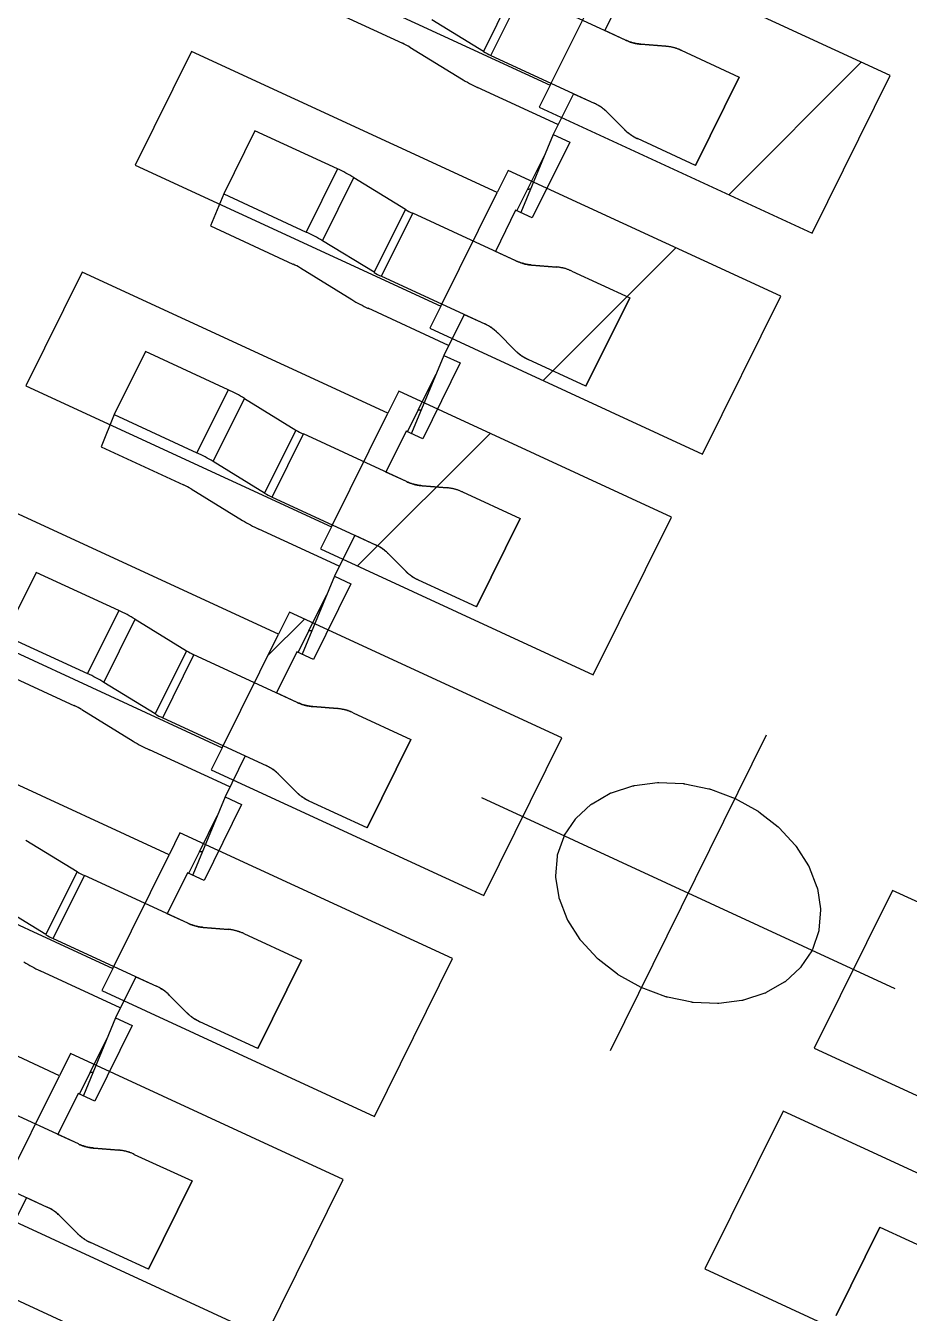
# Model space of a CAD drawing. Header units: millimetres. Extents: x 7 to 507, y -14 to 339.
# Drawn here: x 131.836 to 132.612, y 232.713 to 233.844 of the extents above; entities that cross this region are included whole.
import ezdxf

# ---------------------------------------------------------------- set-up
doc = ezdxf.new("R2010")
doc.units = ezdxf.units.MM
doc.header["$LTSCALE"] = 23.1
doc.layers.get('0').update_dxf_attribs({"linetype": 'CONTINUOUS'})
for name, color, linetype in [('_135225', 7, 'CONTINUOUS'), ('_139725', 7, 'CONTINUOUS'), ('_169248', 7, 'CONTINUOUS'), ('_314864', 7, 'CONTINUOUS'), ('_437383', 7, 'CONTINUOUS'), ('_563866', 7, 'CONTINUOUS'), ('_597289', 7, 'CONTINUOUS'), ('_88577', 7, 'CONTINUOUS')]:
    doc.layers.add(name, color=color, linetype=linetype)

msp = doc.modelspace()

# ---------------------------------------------------------------- linework, layer by layer
at = {"color": 4}
for p, q in [((132.0279, 233.916), (132.2964, 233.792)), ((132.2964, 233.792), (132.3459, 233.8918)), ((131.9812, 233.8217), (131.9318, 233.7219)), ((132.2498, 233.6977), (131.9812, 233.8217)), ((131.9318, 233.7219), (132.2003, 233.5979)), ((132.2003, 233.5979), (132.2498, 233.6977)), ((131.8851, 233.6277), (131.8357, 233.5279)), ((132.1537, 233.5037), (131.8851, 233.6277)), ((131.8357, 233.5279), (132.1042, 233.4039)), ((132.1042, 233.4039), (132.1537, 233.5037)), ((132.0576, 233.3096), (131.789, 233.4336)), ((131.7396, 233.3338), (132.0081, 233.2098)), ((132.0081, 233.2098), (132.0576, 233.3096)), ((131.9615, 233.1156), (131.6929, 233.2396)), ((132.4862, 233.2207), (132.3489, 232.9435)), ((132.4145, 233.178), (132.4357, 233.1737)), ((132.4371, 233.1733), (132.4588, 233.1652)), ((132.2361, 233.1659), (132.5991, 232.9983)), ((132.4588, 233.1652), (132.4785, 233.1542)), ((132.4797, 233.1534), (132.4966, 233.1402)), ((131.6435, 233.1398), (131.912, 233.0158)), ((132.5125, 233.1229), (132.5233, 233.1059)), ((131.912, 233.0158), (131.9615, 233.1156)), ((131.8654, 232.9215), (131.5968, 233.0456)), ((132.3375, 233.0248), (132.3235, 233.0401)), ((132.3764, 232.9989), (132.3567, 233.0099)), ((132.398, 232.9909), (132.3764, 232.9989)), ((132.4648, 232.9876), (132.4446, 232.9851)), ((131.8159, 232.8217), (131.8654, 232.9215))]:
    msp.add_line(p, q, dxfattribs=at)
at = {"color": 1}
for p, q in [((132.595, 233.8005), (132.3555, 233.9112)), ((132.5264, 233.6619), (132.595, 233.8005)), ((132.2964, 233.792), (132.2868, 233.7726)), ((132.2868, 233.7726), (132.5264, 233.6619)), ((132.2594, 233.7171), (132.2498, 233.6977)), ((132.4989, 233.6065), (132.2594, 233.7171)), ((132.2003, 233.5979), (132.1907, 233.5785)), ((132.4303, 233.4679), (132.4989, 233.6065)), ((132.1907, 233.5785), (132.4303, 233.4679)), ((132.1633, 233.5231), (132.1537, 233.5037)), ((132.4028, 233.4124), (132.1633, 233.5231)), ((132.3342, 233.2738), (132.4028, 233.4124)), ((132.1042, 233.4039), (132.0946, 233.3845)), ((132.0946, 233.3845), (132.3342, 233.2738)), ((132.0672, 233.329), (132.0576, 233.3096)), ((132.3067, 233.2184), (132.0672, 233.329)), ((132.2381, 233.0798), (132.3067, 233.2184)), ((132.0081, 233.2098), (131.9985, 233.1904)), ((131.9985, 233.1904), (132.2381, 233.0798)), ((131.9711, 233.135), (131.9615, 233.1156)), ((132.2106, 233.0244), (131.9711, 233.135)), ((132.5971, 233.0843), (132.5284, 232.9457)), ((132.8366, 232.9737), (132.5971, 233.0843)), ((132.142, 232.8857), (132.2106, 233.0244)), ((131.912, 233.0158), (131.9024, 232.9964)), ((131.9024, 232.9964), (132.142, 232.8857)), ((131.875, 232.9409), (131.8654, 232.9215)), ((132.1145, 232.8303), (131.875, 232.9409)), ((132.5284, 232.9457), (132.768, 232.8351)), ((132.501, 232.8903), (132.4323, 232.7517)), ((132.7405, 232.7796), (132.501, 232.8903)), ((132.0459, 232.6917), (132.1145, 232.8303)), ((131.8063, 232.8023), (132.0459, 232.6917)), ((132.4323, 232.7517), (132.6719, 232.641)), ((132.0184, 232.6363), (131.7789, 232.7469))]:
    msp.add_line(p, q, dxfattribs=at)
at = {"color": 2}
for p, q in [((132.4532, 233.6957), (132.5697, 233.8122)), ((132.2901, 233.5326), (132.4066, 233.6491)), ((132.127, 233.3695), (132.2435, 233.486)), ((132.0482, 233.2907), (132.0804, 233.3229))]:
    msp.add_line(p, q, dxfattribs=at)
at = {"color": 4}
for points in [[(132.3704, 233.1765), (132.3906, 233.1791), (132.3909, 233.1791), (132.3912, 233.1791), (132.3916, 233.1791), (132.3919, 233.1791)], [(132.3919, 233.1791), (132.4131, 233.1782), (132.4134, 233.1782), (132.4138, 233.1782), (132.4141, 233.1781), (132.4145, 233.178)], [(132.3331, 233.1605), (132.3491, 233.1697), (132.3494, 233.1698), (132.3497, 233.17), (132.35, 233.1701), (132.3503, 233.1702)], [(132.3503, 233.1702), (132.3691, 233.1762), (132.3694, 233.1763), (132.3697, 233.1764), (132.37, 233.1765), (132.3704, 233.1765)], [(132.4357, 233.1737), (132.4361, 233.1736), (132.4364, 233.1735), (132.4368, 233.1734), (132.4371, 233.1733)], [(132.3192, 233.1479), (132.3322, 233.1598), (132.3324, 233.16), (132.3326, 233.1602), (132.3329, 233.1604), (132.3331, 233.1605)], [(132.309, 233.1328), (132.3185, 233.1471), (132.3186, 233.1473), (132.3188, 233.1475), (132.319, 233.1477), (132.3192, 233.1479)], [(132.4785, 233.1542), (132.4788, 233.1541), (132.4791, 233.1539), (132.4794, 233.1537), (132.4797, 233.1534)], [(132.4966, 233.1402), (132.4969, 233.14), (132.4971, 233.1398), (132.4974, 233.1395), (132.4976, 233.1393), (132.5117, 233.124)], [(132.3029, 233.1155), (132.3085, 233.1318), (132.3086, 233.1321), (132.3087, 233.1323), (132.3088, 233.1326), (132.309, 233.1328)], [(132.5117, 233.124), (132.5119, 233.1238), (132.5121, 233.1235), (132.5123, 233.1232), (132.5125, 233.1229)], [(132.3013, 233.0971), (132.3027, 233.1143), (132.3027, 233.1146), (132.3027, 233.1149), (132.3028, 233.1152), (132.3029, 233.1155)], [(132.5233, 233.1059), (132.5235, 233.1056), (132.5237, 233.1053), (132.5238, 233.105), (132.5239, 233.1047)], [(132.5239, 233.1047), (132.5307, 233.0871), (132.5309, 233.0868), (132.531, 233.0865), (132.531, 233.0862), (132.5311, 233.0859)], [(132.3041, 233.0782), (132.3013, 233.0959), (132.3013, 233.0962), (132.3012, 233.0965), (132.3012, 233.0968), (132.3013, 233.0971)], [(132.3112, 233.0594), (132.3044, 233.077), (132.3043, 233.0773), (132.3042, 233.0776), (132.3041, 233.0779), (132.3041, 233.0782)], [(132.5311, 233.0859), (132.5338, 233.0682), (132.5339, 233.0679), (132.5339, 233.0676), (132.5339, 233.0673), (132.5339, 233.067)], [(132.5339, 233.067), (132.5325, 233.0498), (132.5325, 233.0495), (132.5325, 233.0492), (132.5324, 233.0489), (132.5323, 233.0487)], [(132.3118, 233.0582), (132.3116, 233.0585), (132.3115, 233.0588), (132.3113, 233.0591), (132.3112, 233.0594)], [(132.3235, 233.0401), (132.3232, 233.0404), (132.323, 233.0406), (132.3228, 233.0409), (132.3227, 233.0412), (132.3118, 233.0582)], [(132.5323, 233.0487), (132.5267, 233.0323), (132.5266, 233.032), (132.5265, 233.0318), (132.5263, 233.0315), (132.5261, 233.0313)], [(132.5261, 233.0313), (132.5167, 233.0171), (132.5166, 233.0168), (132.5164, 233.0166), (132.5162, 233.0164), (132.516, 233.0162)], [(132.3555, 233.0107), (132.3386, 233.0239), (132.3383, 233.0241), (132.338, 233.0243), (132.3378, 233.0246), (132.3375, 233.0248)], [(132.3567, 233.0099), (132.3563, 233.0101), (132.356, 233.0102), (132.3557, 233.0105), (132.3555, 233.0107)], [(132.516, 233.0162), (132.503, 233.0043), (132.5028, 233.0041), (132.5026, 233.0039), (132.5023, 233.0037), (132.502, 233.0036)], [(132.502, 233.0036), (132.486, 232.9945), (132.4858, 232.9943), (132.4855, 232.9942), (132.4852, 232.994), (132.4849, 232.994)], [(132.4207, 232.9861), (132.3994, 232.9905), (132.3991, 232.9905), (132.3987, 232.9906), (132.3984, 232.9907), (132.398, 232.9909)], [(132.4432, 232.985), (132.4221, 232.9859), (132.4218, 232.9859), (132.4214, 232.986), (132.421, 232.986), (132.4207, 232.9861)], [(132.4849, 232.994), (132.4661, 232.9879), (132.4658, 232.9878), (132.4654, 232.9877), (132.4651, 232.9876), (132.4648, 232.9876)], [(132.4446, 232.9851), (132.4443, 232.985), (132.4439, 232.985), (132.4436, 232.985), (132.4432, 232.985)]]:
    msp.add_lwpolyline(points, dxfattribs=at)
at = {"layer": '_135225', "color": 9}
for p, q in [((132.2652, 233.8771), (132.2377, 233.8216)), ((132.2442, 233.8182), (132.2717, 233.8736)), ((132.4623, 233.7992), (132.4239, 233.7216))]:
    msp.add_line(p, q, dxfattribs=at)
at = {"layer": '_135225', "color": 7}
for p, q in [((132.3624, 233.8317), (132.2717, 233.8736)), ((132.094, 233.8624), (132.1665, 233.8289)), ((132.2377, 233.8216), (132.1925, 233.8494)), ((132.1731, 233.8254), (132.2183, 233.7977)), ((132.3979, 233.8263), (132.376, 233.8281)), ((132.2442, 233.8182), (132.335, 233.7763)), ((132.4115, 233.8227), (132.4623, 233.7992)), ((132.3031, 233.7575), (132.2326, 233.79)), ((132.3464, 233.7683), (132.3616, 233.753)), ((132.4239, 233.7216), (132.373, 233.7451)), ((132.2671, 233.6815), (132.2765, 233.7005)), ((132.2765, 233.7005), (132.2792, 233.7009))]:
    msp.add_line(p, q, dxfattribs=at)
for points in [[(132.376, 233.8281), (132.3754, 233.8281), (132.3749, 233.8282), (132.3743, 233.8283), (132.3737, 233.8284), (132.3731, 233.8284), (132.3726, 233.8285), (132.3719, 233.8287), (132.3713, 233.8288), (132.3706, 233.8289), (132.37, 233.8291), (132.3693, 233.8292), (132.3687, 233.8294), (132.368, 233.8296), (132.3674, 233.8298), (132.3668, 233.83), (132.3661, 233.8302), (132.3655, 233.8304), (132.3649, 233.8307), (132.3643, 233.8309), (132.3636, 233.8312), (132.363, 233.8314), (132.3624, 233.8317)], [(132.4115, 233.8227), (132.4109, 233.8229), (132.4104, 233.8232), (132.4098, 233.8234), (132.4093, 233.8236), (132.4087, 233.8238), (132.4082, 233.824), (132.4076, 233.8242), (132.407, 233.8244), (132.4064, 233.8246), (132.4058, 233.8248), (132.4052, 233.825), (132.4046, 233.8251), (132.404, 233.8253), (132.4034, 233.8254), (132.4028, 233.8256), (132.4022, 233.8257), (132.4016, 233.8258), (132.401, 233.8259), (132.4004, 233.826), (132.3997, 233.8261), (132.3991, 233.8262), (132.3985, 233.8262), (132.3979, 233.8263)], [(132.3616, 233.753), (132.362, 233.7526), (132.3624, 233.7522), (132.3628, 233.7518), (132.3633, 233.7514), (132.3637, 233.7511), (132.3641, 233.7507), (132.3646, 233.7503), (132.3651, 233.7499), (132.3656, 233.7495), (132.3661, 233.7492), (132.3666, 233.7488), (132.3671, 233.7484), (132.3676, 233.7481), (132.3681, 233.7477), (132.3687, 233.7474), (132.3692, 233.7471), (132.3697, 233.7468), (132.3703, 233.7465), (132.3708, 233.7462), (132.3714, 233.7459), (132.3719, 233.7456), (132.3725, 233.7453), (132.373, 233.7451)]]:
    msp.add_lwpolyline(points, dxfattribs=at)
for centre, radius, start, end in [((132.1402, 233.7719), 0.0628, 58.4799, 65.2235), ((132.2705, 233.8752), 0.0628, 238.4799, 245.2235), ((132.2905, 233.9154), 0.1381, 238.4799, 245.2235), ((132.3178, 233.739), 0.041, 58.6072, 65.2214), ((132.3185, 233.7401), 0.0397, 51.85, 58.6048), ((132.3198, 233.7419), 0.0375, 44.8183, 51.8251)]:
    msp.add_arc(centre, radius, start, end, dxfattribs=at)
at = {"layer": '_139725', "color": 7}
for p, q in [((132.3621, 233.8761), (132.3443, 233.8401)), ((132.3624, 233.8317), (132.3443, 233.8401)), ((132.376, 233.8281), (132.3979, 233.8263)), ((132.4115, 233.8227), (132.4623, 233.7992)), ((132.4239, 233.7216), (132.4623, 233.7992)), ((132.3168, 233.7846), (132.299, 233.7486)), ((132.3168, 233.7846), (132.335, 233.7763)), ((132.3616, 233.753), (132.3464, 233.7683)), ((132.299, 233.7486), (132.2707, 233.6802)), ((132.299, 233.7486), (132.3135, 233.7419)), ((132.4239, 233.7216), (132.373, 233.7451)), ((132.3135, 233.7419), (132.2806, 233.6754)), ((132.2765, 233.7005), (132.2921, 233.7319)), ((132.2792, 233.7009), (132.2765, 233.7005)), ((132.266, 233.6821), (132.2482, 233.646)), ((132.2806, 233.6754), (132.266, 233.6821)), ((132.2663, 233.6377), (132.2482, 233.646)), ((132.2799, 233.634), (132.3018, 233.6322)), ((132.3154, 233.6286), (132.3662, 233.6052)), ((132.3278, 233.5275), (132.3662, 233.6052)), ((132.2207, 233.5906), (132.2029, 233.5546)), ((132.2207, 233.5906), (132.2389, 233.5822)), ((132.2655, 233.559), (132.2503, 233.5743)), ((132.2029, 233.5546), (132.1746, 233.4861)), ((132.2029, 233.5546), (132.2174, 233.5479)), ((132.2174, 233.5479), (132.1845, 233.4813)), ((132.3278, 233.5275), (132.2769, 233.551)), ((132.1804, 233.5064), (132.196, 233.5379)), ((132.1831, 233.5068), (132.1804, 233.5064)), ((132.1699, 233.488), (132.1521, 233.452)), ((132.1845, 233.4813), (132.1699, 233.488)), ((132.1702, 233.4436), (132.1521, 233.452)), ((132.1838, 233.44), (132.2057, 233.4382)), ((132.2193, 233.4346), (132.2701, 233.4111)), ((132.2317, 233.3335), (132.2701, 233.4111)), ((132.1246, 233.3965), (132.1068, 233.3605)), ((132.1246, 233.3965), (132.1428, 233.3882)), ((132.1694, 233.3649), (132.1542, 233.3802)), ((132.1068, 233.3605), (132.0785, 233.2921)), ((132.1068, 233.3605), (132.1213, 233.3538)), ((132.1213, 233.3538), (132.0884, 233.2873)), ((132.2317, 233.3335), (132.1808, 233.357)), ((132.0843, 233.3124), (132.0999, 233.3438)), ((132.087, 233.3128), (132.0843, 233.3124)), ((132.0738, 233.294), (132.056, 233.2579)), ((132.0884, 233.2873), (132.0738, 233.294)), ((132.0741, 233.2496), (132.056, 233.2579)), ((132.0877, 233.2459), (132.1096, 233.2441)), ((132.1232, 233.2405), (132.174, 233.2171)), ((132.1356, 233.1395), (132.174, 233.2171)), ((132.0285, 233.2025), (132.0107, 233.1665)), ((132.0285, 233.2025), (132.0467, 233.1941)), ((132.0733, 233.1709), (132.0581, 233.1862)), ((132.0107, 233.1665), (131.9824, 233.098)), ((132.0252, 233.1598), (131.9923, 233.0932)), ((132.0107, 233.1665), (132.0252, 233.1598)), ((132.1356, 233.1395), (132.0847, 233.1629)), ((131.9882, 233.1183), (132.0038, 233.1498)), ((131.9909, 233.1187), (131.9882, 233.1183)), ((131.9777, 233.0999), (131.9599, 233.0639)), ((131.9923, 233.0932), (131.9777, 233.0999)), ((131.978, 233.0555), (131.9599, 233.0639)), ((131.9916, 233.0519), (132.0135, 233.0501)), ((132.0271, 233.0465), (132.0779, 233.023)), ((132.0395, 232.9454), (132.0779, 233.023)), ((131.9324, 233.0085), (131.9146, 232.9724)), ((131.9324, 233.0085), (131.9506, 233.0001)), ((131.9772, 232.9768), (131.962, 232.9921)), ((131.9146, 232.9724), (131.8863, 232.904)), ((131.9291, 232.9657), (131.8962, 232.8992)), ((131.9146, 232.9724), (131.9291, 232.9657)), ((132.0395, 232.9454), (131.9886, 232.9689)), ((131.8921, 232.9243), (131.9077, 232.9557)), ((131.8948, 232.9247), (131.8921, 232.9243)), ((131.8816, 232.9059), (131.8638, 232.8698)), ((131.8962, 232.8992), (131.8816, 232.9059)), ((131.8819, 232.8615), (131.8638, 232.8698)), ((131.8955, 232.8579), (131.9174, 232.8561)), ((131.931, 232.8524), (131.9818, 232.829)), ((131.9434, 232.7514), (131.9818, 232.829)), ((131.8363, 232.8144), (131.8185, 232.7784)), ((131.8363, 232.8144), (131.8545, 232.806)), ((131.8811, 232.7828), (131.8659, 232.7981)), ((132.586, 232.7884), (132.5476, 232.7108)), ((132.586, 232.7884), (132.6368, 232.7649)), ((131.9434, 232.7514), (131.8926, 232.7748))]:
    msp.add_line(p, q, dxfattribs=at)
for points in [[(132.3624, 233.8317), (132.363, 233.8314), (132.3636, 233.8312), (132.3642, 233.8309), (132.3648, 233.8307), (132.3654, 233.8305), (132.366, 233.8303), (132.3666, 233.83), (132.3672, 233.8298), (132.3678, 233.8297), (132.3685, 233.8295), (132.3691, 233.8293), (132.3697, 233.8291), (132.3703, 233.829), (132.3709, 233.8288), (132.3716, 233.8287), (132.3722, 233.8286), (132.3728, 233.8285), (132.3735, 233.8284), (132.3741, 233.8283), (132.3747, 233.8282), (132.3754, 233.8281), (132.376, 233.8281)], [(132.3464, 233.7683), (132.346, 233.7687), (132.3456, 233.7691), (132.3452, 233.7695), (132.3448, 233.7699), (132.3443, 233.7703), (132.3439, 233.7706), (132.3434, 233.771), (132.3429, 233.7714), (132.3424, 233.7718), (132.3419, 233.7722), (132.3414, 233.7725), (132.3409, 233.7729), (132.3404, 233.7732), (132.3399, 233.7736), (132.3394, 233.7739), (132.3388, 233.7742), (132.3383, 233.7745), (132.3377, 233.7749), (132.3372, 233.7752), (132.3367, 233.7754), (132.3361, 233.7757), (132.3355, 233.776), (132.335, 233.7763)], [(132.373, 233.7451), (132.3725, 233.7453), (132.372, 233.7456), (132.3714, 233.7458), (132.3709, 233.7461), (132.3704, 233.7464), (132.3699, 233.7467), (132.3694, 233.747), (132.3688, 233.7473), (132.3683, 233.7476), (132.3678, 233.748), (132.3673, 233.7483), (132.3668, 233.7487), (132.3663, 233.749), (132.3658, 233.7494), (132.3653, 233.7498), (132.3648, 233.7501), (132.3643, 233.7505), (132.3638, 233.7509), (132.3634, 233.7513), (132.3629, 233.7517), (132.3625, 233.7521), (132.362, 233.7526), (132.3616, 233.753)], [(132.2663, 233.6377), (132.2669, 233.6374), (132.2675, 233.6371), (132.2681, 233.6369), (132.2687, 233.6367), (132.2693, 233.6364), (132.2699, 233.6362), (132.2705, 233.636), (132.2711, 233.6358), (132.2717, 233.6356), (132.2724, 233.6354), (132.273, 233.6353), (132.2736, 233.6351), (132.2742, 233.6349), (132.2748, 233.6348), (132.2755, 233.6347), (132.2761, 233.6345), (132.2767, 233.6344), (132.2774, 233.6343), (132.278, 233.6342), (132.2786, 233.6342), (132.2793, 233.6341), (132.2799, 233.634)], [(132.2503, 233.5743), (132.2499, 233.5747), (132.2495, 233.5751), (132.2491, 233.5755), (132.2487, 233.5758), (132.2482, 233.5762), (132.2478, 233.5766), (132.2473, 233.577), (132.2468, 233.5774), (132.2463, 233.5777), (132.2458, 233.5781), (132.2453, 233.5785), (132.2448, 233.5788), (132.2443, 233.5792), (132.2438, 233.5795), (132.2433, 233.5799), (132.2427, 233.5802), (132.2422, 233.5805), (132.2416, 233.5808), (132.2411, 233.5811), (132.2406, 233.5814), (132.24, 233.5817), (132.2394, 233.5819), (132.2389, 233.5822)], [(132.2769, 233.551), (132.2764, 233.5513), (132.2759, 233.5515), (132.2753, 233.5518), (132.2748, 233.5521), (132.2743, 233.5523), (132.2738, 233.5526), (132.2733, 233.5529), (132.2727, 233.5533), (132.2722, 233.5536), (132.2717, 233.5539), (132.2712, 233.5543), (132.2707, 233.5546), (132.2702, 233.555), (132.2697, 233.5553), (132.2692, 233.5557), (132.2687, 233.5561), (132.2682, 233.5565), (132.2678, 233.5569), (132.2673, 233.5573), (132.2668, 233.5577), (132.2664, 233.5581), (132.2659, 233.5585), (132.2655, 233.559)], [(132.1702, 233.4436), (132.1708, 233.4433), (132.1714, 233.4431), (132.172, 233.4428), (132.1726, 233.4426), (132.1732, 233.4424), (132.1738, 233.4422), (132.1744, 233.442), (132.175, 233.4418), (132.1756, 233.4416), (132.1763, 233.4414), (132.1769, 233.4412), (132.1775, 233.441), (132.1781, 233.4409), (132.1788, 233.4408), (132.1794, 233.4406), (132.18, 233.4405), (132.1806, 233.4404), (132.1813, 233.4403), (132.1819, 233.4402), (132.1826, 233.4401), (132.1832, 233.4401), (132.1838, 233.44)], [(132.1542, 233.3802), (132.1538, 233.3806), (132.1534, 233.381), (132.153, 233.3814), (132.1526, 233.3818), (132.1521, 233.3822), (132.1517, 233.3825), (132.1512, 233.3829), (132.1507, 233.3833), (132.1502, 233.3837), (132.1497, 233.3841), (132.1492, 233.3844), (132.1487, 233.3848), (132.1482, 233.3851), (132.1477, 233.3855), (132.1472, 233.3858), (132.1466, 233.3861), (132.1461, 233.3865), (132.1455, 233.3868), (132.145, 233.3871), (132.1445, 233.3873), (132.1439, 233.3876), (132.1433, 233.3879), (132.1428, 233.3882)], [(132.1808, 233.357), (132.1803, 233.3572), (132.1798, 233.3575), (132.1792, 233.3577), (132.1787, 233.358), (132.1782, 233.3583), (132.1777, 233.3586), (132.1772, 233.3589), (132.1766, 233.3592), (132.1761, 233.3595), (132.1756, 233.3599), (132.1751, 233.3602), (132.1746, 233.3606), (132.1741, 233.3609), (132.1736, 233.3613), (132.1731, 233.3617), (132.1726, 233.362), (132.1721, 233.3624), (132.1717, 233.3628), (132.1712, 233.3632), (132.1707, 233.3636), (132.1703, 233.3641), (132.1698, 233.3645), (132.1694, 233.3649)], [(132.0741, 233.2496), (132.0747, 233.2493), (132.0753, 233.249), (132.0759, 233.2488), (132.0765, 233.2486), (132.0771, 233.2483), (132.0777, 233.2481), (132.0783, 233.2479), (132.0789, 233.2477), (132.0795, 233.2475), (132.0802, 233.2473), (132.0808, 233.2472), (132.0814, 233.247), (132.082, 233.2468), (132.0827, 233.2467), (132.0833, 233.2466), (132.0839, 233.2465), (132.0845, 233.2463), (132.0852, 233.2462), (132.0858, 233.2462), (132.0865, 233.2461), (132.0871, 233.246), (132.0877, 233.2459)], [(132.0581, 233.1862), (132.0577, 233.1866), (132.0573, 233.187), (132.0569, 233.1874), (132.0565, 233.1877), (132.056, 233.1881), (132.0556, 233.1885), (132.0551, 233.1889), (132.0546, 233.1893), (132.0541, 233.1897), (132.0536, 233.19), (132.0531, 233.1904), (132.0526, 233.1907), (132.0521, 233.1911), (132.0516, 233.1914), (132.0511, 233.1918), (132.0505, 233.1921), (132.05, 233.1924), (132.0495, 233.1927), (132.0489, 233.193), (132.0484, 233.1933), (132.0478, 233.1936), (132.0472, 233.1939), (132.0467, 233.1941)], [(132.0847, 233.1629), (132.0842, 233.1632), (132.0837, 233.1634), (132.0831, 233.1637), (132.0826, 233.164), (132.0821, 233.1643), (132.0816, 233.1645), (132.0811, 233.1649), (132.0805, 233.1652), (132.08, 233.1655), (132.0795, 233.1658), (132.079, 233.1662), (132.0785, 233.1665), (132.078, 233.1669), (132.0775, 233.1672), (132.077, 233.1676), (132.0765, 233.168), (132.076, 233.1684), (132.0756, 233.1688), (132.0751, 233.1692), (132.0746, 233.1696), (132.0742, 233.17), (132.0737, 233.1704), (132.0733, 233.1709)], [(131.978, 233.0555), (131.9786, 233.0552), (131.9792, 233.055), (131.9798, 233.0547), (131.9804, 233.0545), (131.981, 233.0543), (131.9816, 233.0541), (131.9822, 233.0539), (131.9828, 233.0537), (131.9834, 233.0535), (131.9841, 233.0533), (131.9847, 233.0531), (131.9853, 233.053), (131.9859, 233.0528), (131.9866, 233.0527), (131.9872, 233.0525), (131.9878, 233.0524), (131.9884, 233.0523), (131.9891, 233.0522), (131.9897, 233.0521), (131.9904, 233.052), (131.991, 233.052), (131.9916, 233.0519)], [(131.962, 232.9921), (131.9616, 232.9925), (131.9612, 232.9929), (131.9608, 232.9933), (131.9604, 232.9937), (131.9599, 232.9941), (131.9595, 232.9944), (131.959, 232.9948), (131.9585, 232.9952), (131.958, 232.9956), (131.9575, 232.996), (131.957, 232.9963), (131.9565, 232.9967), (131.956, 232.997), (131.9555, 232.9974), (131.955, 232.9977), (131.9544, 232.998), (131.9539, 232.9984), (131.9534, 232.9987), (131.9528, 232.999), (131.9523, 232.9993), (131.9517, 232.9995), (131.9511, 232.9998), (131.9506, 233.0001)], [(131.9886, 232.9689), (131.9881, 232.9691), (131.9876, 232.9694), (131.9871, 232.9696), (131.9865, 232.9699), (131.986, 232.9702), (131.9855, 232.9705), (131.985, 232.9708), (131.9844, 232.9711), (131.9839, 232.9714), (131.9834, 232.9718), (131.9829, 232.9721), (131.9824, 232.9725), (131.9819, 232.9728), (131.9814, 232.9732), (131.9809, 232.9736), (131.9804, 232.9739), (131.9799, 232.9743), (131.9795, 232.9747), (131.979, 232.9751), (131.9785, 232.9755), (131.9781, 232.976), (131.9776, 232.9764), (131.9772, 232.9768)], [(131.8819, 232.8615), (131.8825, 232.8612), (131.8831, 232.8609), (131.8837, 232.8607), (131.8843, 232.8605), (131.8849, 232.8602), (131.8855, 232.86), (131.8861, 232.8598), (131.8867, 232.8596), (131.8873, 232.8594), (131.888, 232.8592), (131.8886, 232.8591), (131.8892, 232.8589), (131.8898, 232.8588), (131.8905, 232.8586), (131.8911, 232.8585), (131.8917, 232.8584), (131.8924, 232.8582), (131.893, 232.8581), (131.8936, 232.8581), (131.8943, 232.858), (131.8949, 232.8579), (131.8955, 232.8579)], [(131.8659, 232.7981), (131.8655, 232.7985), (131.8651, 232.7989), (131.8647, 232.7993), (131.8643, 232.7997), (131.8638, 232.8), (131.8634, 232.8004), (131.8629, 232.8008), (131.8624, 232.8012), (131.8619, 232.8016), (131.8614, 232.8019), (131.8609, 232.8023), (131.8604, 232.8027), (131.8599, 232.803), (131.8594, 232.8033), (131.8589, 232.8037), (131.8583, 232.804), (131.8578, 232.8043), (131.8573, 232.8046), (131.8567, 232.8049), (131.8562, 232.8052), (131.8556, 232.8055), (131.855, 232.8058), (131.8545, 232.806)], [(131.8926, 232.7748), (131.892, 232.7751), (131.8915, 232.7753), (131.891, 232.7756), (131.8904, 232.7759), (131.8899, 232.7762), (131.8894, 232.7764), (131.8889, 232.7768), (131.8883, 232.7771), (131.8878, 232.7774), (131.8873, 232.7777), (131.8868, 232.7781), (131.8863, 232.7784), (131.8858, 232.7788), (131.8853, 232.7791), (131.8848, 232.7795), (131.8843, 232.7799), (131.8838, 232.7803), (131.8834, 232.7807), (131.8829, 232.7811), (131.8824, 232.7815), (131.882, 232.7819), (131.8815, 232.7823), (131.8811, 232.7828)]]:
    msp.add_lwpolyline(points, dxfattribs=at)
for centre, radius, start, end in [((132.3947, 233.7874), 0.039, 78.4235, 85.2662), ((132.3943, 233.7858), 0.0407, 71.7775, 78.4338), ((132.3941, 233.7851), 0.0414, 65.2148, 71.7879), ((132.2986, 233.5934), 0.039, 78.4235, 85.2662), ((132.2982, 233.5918), 0.0407, 71.7775, 78.4338), ((132.298, 233.591), 0.0414, 65.2148, 71.7879), ((132.2025, 233.3993), 0.039, 78.4235, 85.2662), ((132.2022, 233.3977), 0.0407, 71.7775, 78.4338), ((132.2019, 233.397), 0.0414, 65.2148, 71.7879), ((132.1064, 233.2053), 0.039, 78.4235, 85.2662), ((132.1061, 233.2037), 0.0407, 71.7775, 78.4338), ((132.1058, 233.2029), 0.0414, 65.2148, 71.7879), ((132.0103, 233.0113), 0.039, 78.4235, 85.2662), ((132.01, 233.0096), 0.0407, 71.7775, 78.4338), ((132.0097, 233.0089), 0.0414, 65.2148, 71.7879), ((131.9142, 232.8172), 0.039, 78.4235, 85.2662), ((131.9139, 232.8156), 0.0407, 71.7775, 78.4338), ((131.9136, 232.8148), 0.0414, 65.2148, 71.7879)]:
    msp.add_arc(centre, radius, start, end, dxfattribs=at)
at = {"layer": '_169248', "color": 9}
msp.add_line((132.5476, 232.7108), (132.586, 232.7884), dxfattribs=at)
at = {"layer": '_169248', "color": 7}
msp.add_line((132.586, 232.7884), (132.6368, 232.7649), dxfattribs=at)
at = {"layer": '_314864', "color": 7}
for p, q in [((131.8448, 233.3639), (131.8173, 233.3084)), ((131.9174, 233.3303), (131.8448, 233.3639)), ((131.9317, 233.3227), (131.9769, 233.2949)), ((131.8173, 233.3084), (131.8899, 233.2749)), ((132.0741, 233.2496), (131.9834, 233.2915)), ((131.8057, 233.2803), (131.8783, 233.2467)), ((131.9494, 233.2395), (131.9042, 233.2672)), ((131.8848, 233.2433), (131.93, 233.2155)), ((131.9559, 233.236), (132.0467, 233.1941)), ((132.1096, 233.2441), (132.0877, 233.2459)), ((132.1232, 233.2405), (132.174, 233.2171)), ((132.0148, 233.1753), (131.9443, 233.2079)), ((132.0581, 233.1862), (132.0733, 233.1709)), ((132.1356, 233.1395), (132.0847, 233.1629)), ((131.9788, 233.0994), (131.9882, 233.1183)), ((131.9882, 233.1183), (131.9909, 233.1187))]:
    msp.add_line(p, q, dxfattribs=at)
at = {"layer": '_314864', "color": 9}
for p, q in [((131.9174, 233.3303), (131.8899, 233.2749)), ((131.9042, 233.2672), (131.9317, 233.3227)), ((131.9769, 233.2949), (131.9494, 233.2395)), ((131.9559, 233.236), (131.9834, 233.2915)), ((132.174, 233.2171), (132.1356, 233.1395))]:
    msp.add_line(p, q, dxfattribs=at)
at = {"layer": '_314864', "color": 7}
for points in [[(132.0877, 233.2459), (132.0871, 233.246), (132.0866, 233.2461), (132.086, 233.2461), (132.0854, 233.2462), (132.0848, 233.2463), (132.0843, 233.2464), (132.0836, 233.2465), (132.083, 233.2466), (132.0823, 233.2468), (132.0817, 233.2469), (132.081, 233.2471), (132.0804, 233.2473), (132.0797, 233.2475), (132.0791, 233.2476), (132.0785, 233.2479), (132.0778, 233.2481), (132.0772, 233.2483), (132.0766, 233.2485), (132.076, 233.2488), (132.0754, 233.249), (132.0747, 233.2493), (132.0741, 233.2496)], [(132.1232, 233.2405), (132.1226, 233.2408), (132.1221, 233.241), (132.1216, 233.2412), (132.121, 233.2415), (132.1204, 233.2417), (132.1199, 233.2419), (132.1193, 233.2421), (132.1187, 233.2423), (132.1181, 233.2425), (132.1175, 233.2427), (132.1169, 233.2428), (132.1163, 233.243), (132.1157, 233.2431), (132.1151, 233.2433), (132.1145, 233.2434), (132.1139, 233.2435), (132.1133, 233.2437), (132.1127, 233.2438), (132.1121, 233.2439), (132.1115, 233.244), (132.1108, 233.244), (132.1102, 233.2441), (132.1096, 233.2441)], [(132.0733, 233.1709), (132.0737, 233.1705), (132.0741, 233.1701), (132.0745, 233.1697), (132.075, 233.1693), (132.0754, 233.1689), (132.0758, 233.1685), (132.0763, 233.1681), (132.0768, 233.1678), (132.0773, 233.1674), (132.0778, 233.167), (132.0783, 233.1666), (132.0788, 233.1663), (132.0793, 233.1659), (132.0798, 233.1656), (132.0804, 233.1653), (132.0809, 233.1649), (132.0814, 233.1646), (132.082, 233.1643), (132.0825, 233.164), (132.0831, 233.1637), (132.0836, 233.1635), (132.0842, 233.1632), (132.0847, 233.1629)]]:
    msp.add_lwpolyline(points, dxfattribs=at)
for centre, radius, start, end in [((131.8593, 233.2046), 0.1385, 58.4892, 65.2143), ((132.0097, 233.3485), 0.0628, 238.4799, 245.2235), ((131.832, 233.1495), 0.1381, 58.4799, 65.2235), ((131.8519, 233.1898), 0.0628, 58.4799, 65.2235), ((131.9823, 233.293), 0.0628, 238.4799, 245.2235), ((132.0022, 233.3332), 0.1381, 238.4799, 245.2235), ((132.0295, 233.1569), 0.041, 58.6072, 65.2214), ((132.0302, 233.158), 0.0397, 51.85, 58.6048), ((132.0315, 233.1597), 0.0375, 44.8183, 51.8251)]:
    msp.add_arc(centre, radius, start, end, dxfattribs=at)
at = {"layer": '_437383', "color": 7}
for p, q in [((131.9409, 233.5579), (131.9134, 233.5025)), ((132.0135, 233.5244), (131.9409, 233.5579)), ((132.0278, 233.5167), (132.073, 233.489)), ((131.9134, 233.5025), (131.9018, 233.4743)), ((131.9134, 233.5025), (131.986, 233.469)), ((132.1702, 233.4436), (132.0795, 233.4855)), ((131.9018, 233.4743), (131.9743, 233.4408)), ((132.0455, 233.4336), (132.0003, 233.4613)), ((132.2057, 233.4382), (132.1838, 233.44)), ((131.9809, 233.4373), (132.0261, 233.4096)), ((132.052, 233.4301), (132.1428, 233.3882)), ((132.2193, 233.4346), (132.2701, 233.4111)), ((132.1109, 233.3694), (132.0404, 233.4019)), ((132.1542, 233.3802), (132.1694, 233.3649)), ((132.2317, 233.3335), (132.1808, 233.357)), ((132.0749, 233.2934), (132.0843, 233.3124)), ((132.0843, 233.3124), (132.087, 233.3128))]:
    msp.add_line(p, q, dxfattribs=at)
at = {"layer": '_437383', "color": 9}
for p, q in [((132.0135, 233.5244), (131.986, 233.469)), ((132.0003, 233.4613), (132.0278, 233.5167)), ((132.073, 233.489), (132.0455, 233.4336)), ((132.052, 233.4301), (132.0795, 233.4855)), ((132.2701, 233.4111), (132.2317, 233.3335))]:
    msp.add_line(p, q, dxfattribs=at)
at = {"layer": '_437383', "color": 7}
for points in [[(132.1838, 233.44), (132.1832, 233.44), (132.1827, 233.4401), (132.1821, 233.4402), (132.1815, 233.4403), (132.1809, 233.4403), (132.1804, 233.4404), (132.1797, 233.4406), (132.1791, 233.4407), (132.1784, 233.4408), (132.1778, 233.441), (132.1771, 233.4411), (132.1765, 233.4413), (132.1758, 233.4415), (132.1752, 233.4417), (132.1746, 233.4419), (132.1739, 233.4421), (132.1733, 233.4423), (132.1727, 233.4426), (132.1721, 233.4428), (132.1715, 233.4431), (132.1708, 233.4433), (132.1702, 233.4436)], [(132.2193, 233.4346), (132.2187, 233.4348), (132.2182, 233.4351), (132.2177, 233.4353), (132.2171, 233.4355), (132.2165, 233.4357), (132.216, 233.4359), (132.2154, 233.4361), (132.2148, 233.4363), (132.2142, 233.4365), (132.2136, 233.4367), (132.213, 233.4369), (132.2124, 233.437), (132.2118, 233.4372), (132.2112, 233.4373), (132.2106, 233.4375), (132.21, 233.4376), (132.2094, 233.4377), (132.2088, 233.4378), (132.2082, 233.4379), (132.2075, 233.438), (132.2069, 233.4381), (132.2063, 233.4381), (132.2057, 233.4382)], [(132.1694, 233.3649), (132.1698, 233.3645), (132.1702, 233.3641), (132.1706, 233.3637), (132.1711, 233.3633), (132.1715, 233.363), (132.1719, 233.3626), (132.1724, 233.3622), (132.1729, 233.3618), (132.1734, 233.3614), (132.1739, 233.3611), (132.1744, 233.3607), (132.1749, 233.3603), (132.1754, 233.36), (132.1759, 233.3596), (132.1765, 233.3593), (132.177, 233.359), (132.1775, 233.3587), (132.1781, 233.3584), (132.1786, 233.3581), (132.1792, 233.3578), (132.1797, 233.3575), (132.1803, 233.3572), (132.1808, 233.357)]]:
    msp.add_lwpolyline(points, dxfattribs=at)
for centre, radius, start, end in [((131.9554, 233.3987), 0.1385, 58.4892, 65.2143), ((132.1058, 233.5425), 0.0628, 238.4799, 245.2235), ((131.9281, 233.3436), 0.1381, 58.4799, 65.2235), ((131.948, 233.3838), 0.0628, 58.4799, 65.2235), ((132.0783, 233.4871), 0.0628, 238.4799, 245.2235), ((132.0983, 233.5273), 0.1381, 238.4799, 245.2235), ((132.1256, 233.3509), 0.041, 58.6072, 65.2214), ((132.1263, 233.3521), 0.0397, 51.85, 58.6048), ((132.1276, 233.3538), 0.0375, 44.8183, 51.8251)]:
    msp.add_arc(centre, radius, start, end, dxfattribs=at)
at = {"layer": '_563866', "color": 7}
for p, q in [((131.8819, 232.8615), (131.7912, 232.9034)), ((131.9174, 232.8561), (131.8955, 232.8579)), ((131.931, 232.8524), (131.9818, 232.829)), ((131.7638, 232.8479), (131.8545, 232.806)), ((131.8659, 232.7981), (131.8811, 232.7828)), ((131.9434, 232.7514), (131.8926, 232.7748))]:
    msp.add_line(p, q, dxfattribs=at)
at = {"layer": '_563866', "color": 9}
msp.add_line((131.9818, 232.829), (131.9434, 232.7514), dxfattribs=at)
at = {"layer": '_563866', "color": 7}
for points in [[(131.8955, 232.8579), (131.895, 232.8579), (131.8944, 232.858), (131.8938, 232.858), (131.8932, 232.8581), (131.8926, 232.8582), (131.8921, 232.8583), (131.8914, 232.8584), (131.8908, 232.8585), (131.8901, 232.8587), (131.8895, 232.8588), (131.8888, 232.859), (131.8882, 232.8592), (131.8875, 232.8594), (131.8869, 232.8596), (131.8863, 232.8598), (131.8856, 232.86), (131.885, 232.8602), (131.8844, 232.8604), (131.8838, 232.8607), (131.8832, 232.8609), (131.8825, 232.8612), (131.8819, 232.8615)], [(131.931, 232.8524), (131.9304, 232.8527), (131.9299, 232.8529), (131.9294, 232.8532), (131.9288, 232.8534), (131.9283, 232.8536), (131.9277, 232.8538), (131.9271, 232.854), (131.9265, 232.8542), (131.9259, 232.8544), (131.9253, 232.8546), (131.9247, 232.8547), (131.9241, 232.8549), (131.9235, 232.8551), (131.9229, 232.8552), (131.9223, 232.8553), (131.9217, 232.8555), (131.9211, 232.8556), (131.9205, 232.8557), (131.9199, 232.8558), (131.9193, 232.8559), (131.9186, 232.8559), (131.918, 232.856), (131.9174, 232.8561)], [(131.8811, 232.7828), (131.8815, 232.7824), (131.8819, 232.782), (131.8823, 232.7816), (131.8828, 232.7812), (131.8832, 232.7808), (131.8836, 232.7804), (131.8841, 232.7801), (131.8846, 232.7797), (131.8851, 232.7793), (131.8856, 232.7789), (131.8861, 232.7786), (131.8866, 232.7782), (131.8871, 232.7778), (131.8876, 232.7775), (131.8882, 232.7772), (131.8887, 232.7769), (131.8892, 232.7765), (131.8898, 232.7762), (131.8903, 232.7759), (131.8909, 232.7756), (131.8914, 232.7754), (131.892, 232.7751), (131.8926, 232.7748)]]:
    msp.add_lwpolyline(points, dxfattribs=at)
for centre, radius, start, end in [((131.8373, 232.7688), 0.041, 58.6072, 65.2214), ((131.838, 232.7699), 0.0397, 51.85, 58.6048), ((131.8393, 232.7716), 0.0375, 44.8183, 51.8251)]:
    msp.add_arc(centre, radius, start, end, dxfattribs=at)
at = {"layer": '_597289', "color": 7}
for p, q in [((132.037, 233.752), (132.0095, 233.6965)), ((132.1096, 233.7184), (132.037, 233.752)), ((132.1239, 233.7108), (132.1691, 233.683)), ((132.0095, 233.6965), (131.9979, 233.6684)), ((132.0095, 233.6965), (132.0821, 233.663)), ((132.2663, 233.6377), (132.1756, 233.6796)), ((131.9979, 233.6684), (132.0704, 233.6348)), ((132.1416, 233.6276), (132.0964, 233.6553)), ((132.077, 233.6314), (132.1222, 233.6036)), ((132.3018, 233.6322), (132.2799, 233.634)), ((132.1481, 233.6241), (132.2389, 233.5822)), ((132.3154, 233.6286), (132.3662, 233.6052)), ((132.207, 233.5634), (132.1365, 233.596)), ((132.2503, 233.5743), (132.2655, 233.559)), ((132.3278, 233.5275), (132.2769, 233.551)), ((132.171, 233.4875), (132.1804, 233.5064)), ((132.1804, 233.5064), (132.1831, 233.5068))]:
    msp.add_line(p, q, dxfattribs=at)
at = {"layer": '_597289', "color": 9}
for p, q in [((132.1096, 233.7184), (132.0821, 233.663)), ((132.0964, 233.6553), (132.1239, 233.7108)), ((132.1691, 233.683), (132.1416, 233.6276)), ((132.1481, 233.6241), (132.1756, 233.6796)), ((132.3662, 233.6052), (132.3278, 233.5275))]:
    msp.add_line(p, q, dxfattribs=at)
at = {"layer": '_597289', "color": 7}
for points in [[(132.2799, 233.634), (132.2793, 233.6341), (132.2788, 233.6342), (132.2782, 233.6342), (132.2776, 233.6343), (132.277, 233.6344), (132.2765, 233.6345), (132.2758, 233.6346), (132.2752, 233.6347), (132.2745, 233.6349), (132.2739, 233.635), (132.2732, 233.6352), (132.2726, 233.6354), (132.2719, 233.6355), (132.2713, 233.6357), (132.2707, 233.6359), (132.27, 233.6362), (132.2694, 233.6364), (132.2688, 233.6366), (132.2682, 233.6369), (132.2676, 233.6371), (132.2669, 233.6374), (132.2663, 233.6377)], [(132.3154, 233.6286), (132.3148, 233.6289), (132.3143, 233.6291), (132.3137, 233.6293), (132.3132, 233.6296), (132.3126, 233.6298), (132.3121, 233.63), (132.3115, 233.6302), (132.3109, 233.6304), (132.3103, 233.6306), (132.3097, 233.6308), (132.3091, 233.6309), (132.3085, 233.6311), (132.3079, 233.6312), (132.3073, 233.6314), (132.3067, 233.6315), (132.3061, 233.6316), (132.3055, 233.6318), (132.3049, 233.6319), (132.3043, 233.632), (132.3036, 233.632), (132.303, 233.6321), (132.3024, 233.6322), (132.3018, 233.6322)], [(132.2655, 233.559), (132.2659, 233.5586), (132.2663, 233.5582), (132.2667, 233.5578), (132.2672, 233.5574), (132.2676, 233.557), (132.268, 233.5566), (132.2685, 233.5562), (132.269, 233.5559), (132.2695, 233.5555), (132.27, 233.5551), (132.2705, 233.5547), (132.271, 233.5544), (132.2715, 233.554), (132.272, 233.5537), (132.2726, 233.5534), (132.2731, 233.553), (132.2736, 233.5527), (132.2742, 233.5524), (132.2747, 233.5521), (132.2753, 233.5518), (132.2758, 233.5515), (132.2764, 233.5513), (132.2769, 233.551)]]:
    msp.add_lwpolyline(points, dxfattribs=at)
for centre, radius, start, end in [((132.0515, 233.5927), 0.1385, 58.4892, 65.2143), ((132.2019, 233.7365), 0.0628, 238.4799, 245.2235), ((132.0242, 233.5376), 0.1381, 58.4799, 65.2235), ((132.0441, 233.5778), 0.0628, 58.4799, 65.2235), ((132.1744, 233.6811), 0.0628, 238.4799, 245.2235), ((132.1944, 233.7213), 0.1381, 238.4799, 245.2235), ((132.2217, 233.545), 0.041, 58.6072, 65.2214), ((132.2224, 233.5461), 0.0397, 51.85, 58.6048), ((132.2237, 233.5478), 0.0375, 44.8183, 51.8251)]:
    msp.add_arc(centre, radius, start, end, dxfattribs=at)
at = {"layer": '_88577', "color": 7}
for p, q in [((131.8356, 233.1286), (131.8808, 233.1009)), ((131.978, 233.0555), (131.8873, 233.0974)), ((131.8533, 233.0455), (131.8081, 233.0732)), ((132.0135, 233.0501), (131.9916, 233.0519)), ((132.0271, 233.0465), (132.0779, 233.023)), ((131.8598, 233.042), (131.9506, 233.0001)), ((131.9187, 232.9813), (131.8482, 233.0138)), ((131.962, 232.9921), (131.9772, 232.9768)), ((132.0395, 232.9454), (131.9886, 232.9689)), ((131.8827, 232.9053), (131.8921, 232.9243)), ((131.8921, 232.9243), (131.8948, 232.9247))]:
    msp.add_line(p, q, dxfattribs=at)
at = {"layer": '_88577', "color": 9}
for p, q in [((131.8808, 233.1009), (131.8533, 233.0455)), ((131.8598, 233.042), (131.8873, 233.0974)), ((132.0779, 233.023), (132.0395, 232.9454))]:
    msp.add_line(p, q, dxfattribs=at)
at = {"layer": '_88577', "color": 7}
for points in [[(131.9916, 233.0519), (131.991, 233.052), (131.9905, 233.052), (131.9899, 233.0521), (131.9893, 233.0522), (131.9887, 233.0522), (131.9882, 233.0523), (131.9875, 233.0525), (131.9869, 233.0526), (131.9862, 233.0527), (131.9856, 233.0529), (131.9849, 233.053), (131.9843, 233.0532), (131.9836, 233.0534), (131.983, 233.0536), (131.9824, 233.0538), (131.9817, 233.054), (131.9811, 233.0542), (131.9805, 233.0545), (131.9799, 233.0547), (131.9793, 233.055), (131.9786, 233.0552), (131.978, 233.0555)], [(132.0271, 233.0465), (132.0265, 233.0467), (132.026, 233.047), (132.0255, 233.0472), (132.0249, 233.0474), (132.0243, 233.0476), (132.0238, 233.0478), (132.0232, 233.048), (132.0226, 233.0482), (132.022, 233.0484), (132.0214, 233.0486), (132.0208, 233.0488), (132.0202, 233.0489), (132.0196, 233.0491), (132.019, 233.0492), (132.0184, 233.0494), (132.0178, 233.0495), (132.0172, 233.0496), (132.0166, 233.0497), (132.016, 233.0498), (132.0154, 233.0499), (132.0147, 233.05), (132.0141, 233.05), (132.0135, 233.0501)], [(131.9772, 232.9768), (131.9776, 232.9764), (131.978, 232.976), (131.9784, 232.9756), (131.9789, 232.9752), (131.9793, 232.9749), (131.9797, 232.9745), (131.9802, 232.9741), (131.9807, 232.9737), (131.9812, 232.9733), (131.9817, 232.973), (131.9822, 232.9726), (131.9827, 232.9722), (131.9832, 232.9719), (131.9837, 232.9716), (131.9843, 232.9712), (131.9848, 232.9709), (131.9853, 232.9706), (131.9859, 232.9703), (131.9864, 232.97), (131.987, 232.9697), (131.9875, 232.9694), (131.9881, 232.9691), (131.9886, 232.9689)]]:
    msp.add_lwpolyline(points, dxfattribs=at)
for centre, radius, start, end in [((131.9136, 233.1544), 0.0628, 238.4799, 245.2235), ((131.8862, 233.099), 0.0628, 238.4799, 245.2235), ((131.9061, 233.1392), 0.1381, 238.4799, 245.2235), ((131.9334, 232.9628), 0.041, 58.6072, 65.2214), ((131.9341, 232.964), 0.0397, 51.85, 58.6048), ((131.9354, 232.9657), 0.0375, 44.8183, 51.8251)]:
    msp.add_arc(centre, radius, start, end, dxfattribs=at)

doc.saveas('drawing.dxf')
